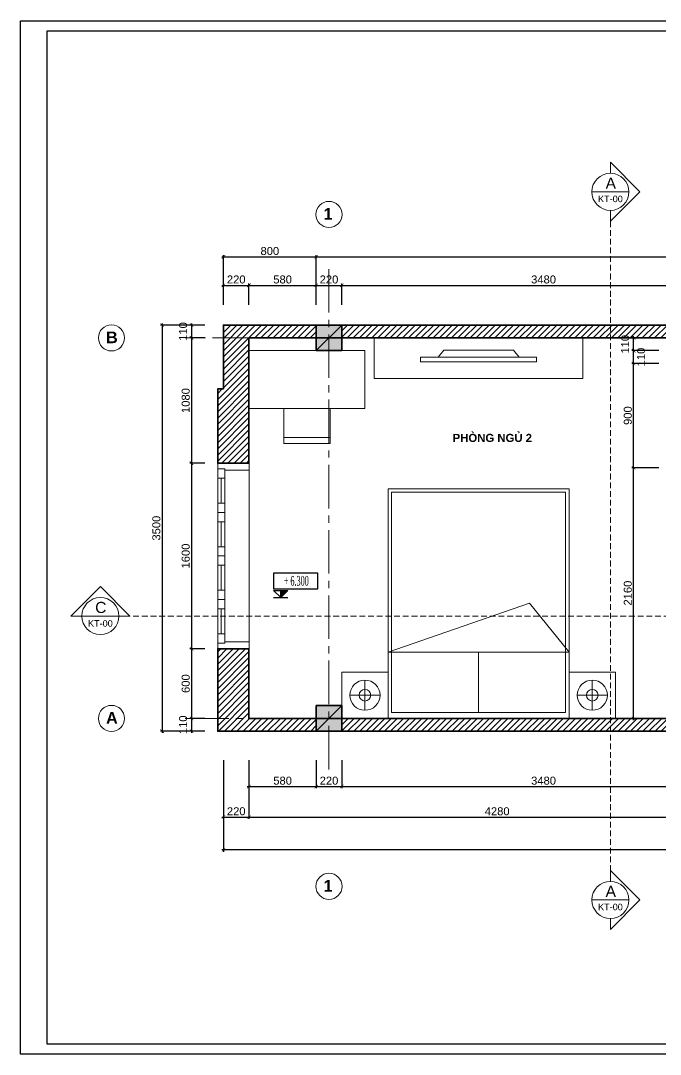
# Model space of a CAD drawing. Header units: millimetres. Extents: x 522695 to 636011, y 461124 to 505319.
# Drawn here: x 548392 to 553908, y 496409 to 505319 of the extents above; entities that cross this region are included whole.
import ezdxf
from ezdxf.enums import TextEntityAlignment as Align

# ---------------------------------------------------------------- set-up
doc = ezdxf.new("R2010")
doc.units = ezdxf.units.MM
doc.header["$LTSCALE"] = 500
doc.header["$MEASUREMENT"] = 0
doc.linetypes.add('CENTER2', pattern=[1.125, 0.75, -0.125, 0.125, -0.125])
doc.linetypes.add('DASHED2', pattern=[0.375, 0.25, -0.125])
doc.layers.get('0').update_dxf_attribs({"linetype": 'CONTINUOUS'})
doc.layers.get('DEFPOINTS').update_dxf_attribs({"color": 250, "linetype": 'CONTINUOUS'})
for name, color, linetype, lineweight in [('DH_CAT', 3, 'CONTINUOUS', 35), ('DH_HATCH', 250, 'CONTINUOUS', 5), ('DH_KHUAT', 149, 'DASHED2', 9), ('DH_KTHUOC', 8, 'CONTINUOUS', 5), ('DH_NOITHAT', 252, 'CONTINUOUS', 9), ('DH_TEXT', 4, 'CONTINUOUS', 13), ('DH_THAY', 4, 'CONTINUOUS', 13), ('DH_TRUC', 251, 'CENTER2', 5), ('TEXT', 3, 'CONTINUOUS', 25)]:
    doc.layers.add(name, color=color, linetype=linetype, lineweight=lineweight)
doc.layers.add('E_Thay', color=33, linetype='CONTINUOUS')
doc.layers.add('IN', color=5, linetype='CONTINUOUS')
doc.styles.add('arial', font='arial.ttf')
doc.styles.add('DH_ARIAL_B', font='arialbd.ttf')
doc.styles.add('DH_KITHUOC', font='arial.ttf')
doc.styles.add('ROMANSssss', font='vntimeh.shx', dxfattribs={"width": 0.55})
doc.dimstyles.new('DH_100s', dxfattribs={"dimtxt": 230, "dimasz": 100, "dimexe": 50, "dimexo": 0, "dimgap": 50, "dimtad": 1, "dimdec": 0, "dimzin": 0, "dimdsep": 46, "dimtxsty": 'DH_KITHUOC', "dimblk1": 'ARCHTICK', "dimblk2": 'ARCHTICK', "dimsah": 1, "dimcen": 90, "dimdle": 50, "dimclrd": 8, "dimclre": 8, "dimclrt": 4, "dimadec": 0, "dimazin": 0, "dimtfac": 100, "dimtdec": 0, "dimtofl": 0, "dimtmove": 2, "dimatfit": 3, "dimldrblk": 'ARCHTICK', "dimfxl": 1, "dimtolj": 2, "dimtzin": 0, "dimarcsym": 0})

# ---------------------------------------------------------------- blocks, each defined once
blk = doc.blocks.new('*U306')
blk.add_line((60, 270.4), (1540, 270.4))
at = {"color": 8}
for p, q in [((130, 60.4), (345, 60.4)), ((130, 30.4), (345, 30.4)), ((130, 0.4), (345, 0.4)), ((505, 60.4), (720, 60.4)), ((505, 30.4), (720, 30.4)), ((505, 0.4), (720, 0.4)), ((880, 60.4), (1095, 60.4)), ((880, 30.4), (1095, 30.4)), ((880, 0.4), (1095, 0.4)), ((1255, 60.4), (1470, 60.4)), ((1255, 30.4), (1470, 30.4)), ((1255, 0.4), (1470, 0.4))]:
    blk.add_line(p, q, dxfattribs=at)
for points in [[(50, 60.4), (60, 60.4), (60, 270.4), (0, 270.4), (0, 0.4), (50, 0.4)], [(1550, 60.4), (1540, 60.4), (1540, 270.4), (1600, 270.4), (1600, 0.4), (1550, 0.4)]]:
    blk.add_lwpolyline(points, close=True)
for points in [[(50, 60.4), (50, 0.4), (130, 0.4), (130, 60.4)], [(425, 60.4), (425, 0.4), (345, 0.4), (345, 60.4)], [(425, 60.4), (425, 0.4), (505, 0.4), (505, 60.4)], [(800, 60.4), (800, 0.4), (720, 0.4), (720, 60.4)], [(800, 60.4), (800, 0.4), (880, 0.4), (880, 60.4)], [(1175, 60.4), (1175, 0.4), (1095, 0.4), (1095, 60.4)], [(1175, 60.4), (1175, 0.4), (1255, 0.4), (1255, 60.4)], [(1550, 60.4), (1550, 0.4), (1470, 0.4), (1470, 60.4)]]:
    blk.add_lwpolyline(points, close=True, dxfattribs=at)
blk = doc.blocks.new('KHUNGTEN_A3')
at = {"color": 3}
blk.add_lwpolyline([(0, 14850), (21000, 14850), (21000, 0), (0, 0)], close=True, dxfattribs=at)
blk.add_lwpolyline([(380, 14704), (20854, 14704), (20854, 146), (380, 146)], close=True)
blk = doc.blocks.new('giuong15x19')
blk.add_lwpolyline([(-780, 0), (780, 0), (780, 1980), (-780, 1980)], close=True)
at = {"color": 250}
blk.add_lwpolyline([(-750, 50), (750, 50), (750, 1950), (-750, 1950)], close=True, dxfattribs=at)
for points in [[(-780, 570.3), (780, 570.3), (438.7, 992.9), (-780, 570.3)], [(0, 570.3), (0, 50)]]:
    blk.add_lwpolyline(points, dxfattribs=at)
blk = doc.blocks.new('*U20')
at = {"layer": 'DH_NOITHAT'}
for points in [[(300, 800), (300, 500), (700, 500), (700, 800)], [(0, 500), (1000, 500), (1000, 0), (0, 0)]]:
    blk.add_lwpolyline(points, close=True, dxfattribs=at)
blk.add_lwpolyline([(300, 750), (700, 750)], dxfattribs=at)
blk = doc.blocks.new('cot220')
at = {"layer": 'DH_HATCH'}
blk.add_hatch(color=256, dxfattribs=at).paths.add_polyline_path([(-110, -110), (110, -110), (110, 110), (-110, 110)])
at = {"layer": 'DH_CAT'}
blk.add_lwpolyline([(-110, -110), (110, -110), (110, 110), (-110, 110)], close=True, dxfattribs=at)
blk.add_lwpolyline([(110, 110), (-110, -110)], dxfattribs=at)
blk = doc.blocks.new('*U23')
for points in [[(-300, 0), (-350, -60), (350, -60), (300, 0)], [(-500, -60), (-500, -100), (500, -100), (500, -60)]]:
    blk.add_lwpolyline(points, close=True)
blk = doc.blocks.new('_ARCHTICK')
at = {"color": 0, "linetype": 'ByBlock', "const_width": 0.15}
blk.add_lwpolyline([(-0.5, -0.5), (0.5, 0.5)], dxfattribs=at)
blk = doc.blocks.new('*D85')
at = {"layer": 'DEFPOINTS', "color": 0, "transparency": 16777216}
for p in [(549980.3, 502694.9), (549865.6, 502584.9), (549980.3, 502584.9)]:
    blk.add_point(p, dxfattribs=at)
at = {"layer": 'DH_KTHUOC', "color": 8, "lineweight": -2, "transparency": 16777216}
for p, q in [((549865.6, 502709.9), (549865.6, 502569.9)), ((549980.3, 502694.9), (549850.6, 502694.9)), ((549980.3, 502584.9), (549850.6, 502584.9))]:
    blk.add_line(p, q, dxfattribs=at)
at = {"layer": 'DH_KTHUOC', "color": 8, "lineweight": -2, "transparency": 16777216, "xscale": 30, "yscale": 30, "zscale": 30}
for p, rotation in [((549865.6, 502694.9), 90), ((549865.6, 502584.9), 270)]:
    blk.add_blockref('_ARCHTICK', p, dxfattribs=dict(at, rotation=rotation))
at = {"layer": 'DH_KTHUOC', "color": 4, "transparency": 16777216, "insert": (549792.9, 502639.9), "char_height": 69, "attachment_point": 5, "rotation": 90, "style": 'DH_KITHUOC'}
blk.add_mtext('\\A2;110', dxfattribs=at)
blk = doc.blocks.new('*D86')
at = {"layer": 'DEFPOINTS', "color": 0, "transparency": 16777216}
for p in [(549980.3, 502584.9), (549865.6, 501504.9), (549980.3, 501504.9)]:
    blk.add_point(p, dxfattribs=at)
at = {"layer": 'DH_KTHUOC', "color": 8, "lineweight": -2, "transparency": 16777216}
for p, q in [((549980.3, 502584.9), (549850.6, 502584.9)), ((549865.6, 502599.9), (549865.6, 501489.9)), ((549980.3, 501504.9), (549850.6, 501504.9))]:
    blk.add_line(p, q, dxfattribs=at)
at = {"layer": 'DH_KTHUOC', "color": 8, "lineweight": -2, "transparency": 16777216, "xscale": 30, "yscale": 30, "zscale": 30}
for p, rotation in [((549865.6, 502584.9), 90), ((549865.6, 501504.9), 270)]:
    blk.add_blockref('_ARCHTICK', p, dxfattribs=dict(at, rotation=rotation))
at = {"layer": 'DH_KTHUOC', "color": 4, "transparency": 16777216, "insert": (549815.4, 502044.9), "char_height": 69, "attachment_point": 5, "rotation": 90, "style": 'DH_KITHUOC'}
blk.add_mtext('\\A2;1080', dxfattribs=at)
blk = doc.blocks.new('*D87')
at = {"layer": 'DEFPOINTS', "color": 0, "transparency": 16777216}
for p in [(549980.3, 501504.9), (549865.6, 499904.9), (549980.3, 499904.9)]:
    blk.add_point(p, dxfattribs=at)
at = {"layer": 'DH_KTHUOC', "color": 8, "lineweight": -2, "transparency": 16777216}
for p, q in [((549980.3, 501504.9), (549850.6, 501504.9)), ((549865.6, 501519.9), (549865.6, 499889.9)), ((549980.3, 499904.9), (549850.6, 499904.9))]:
    blk.add_line(p, q, dxfattribs=at)
at = {"layer": 'DH_KTHUOC', "color": 8, "lineweight": -2, "transparency": 16777216, "xscale": 30, "yscale": 30, "zscale": 30}
for p, rotation in [((549865.6, 501504.9), 90), ((549865.6, 499904.9), 270)]:
    blk.add_blockref('_ARCHTICK', p, dxfattribs=dict(at, rotation=rotation))
at = {"layer": 'DH_KTHUOC', "color": 4, "transparency": 16777216, "insert": (549815.4, 500704.9), "char_height": 69, "attachment_point": 5, "rotation": 90, "style": 'DH_KITHUOC'}
blk.add_mtext('\\A2;1600', dxfattribs=at)
blk = doc.blocks.new('*D88')
at = {"layer": 'DEFPOINTS', "color": 0, "transparency": 16777216}
for p in [(549980.3, 499904.9), (549865.6, 499304.9), (549980.3, 499304.9)]:
    blk.add_point(p, dxfattribs=at)
at = {"layer": 'DH_KTHUOC', "color": 8, "lineweight": -2, "transparency": 16777216}
for p, q in [((549980.3, 499904.9), (549850.6, 499904.9)), ((549865.6, 499919.9), (549865.6, 499289.9)), ((549980.3, 499304.9), (549850.6, 499304.9))]:
    blk.add_line(p, q, dxfattribs=at)
at = {"layer": 'DH_KTHUOC', "color": 8, "lineweight": -2, "transparency": 16777216, "xscale": 30, "yscale": 30, "zscale": 30}
for p, rotation in [((549865.6, 499904.9), 90), ((549865.6, 499304.9), 270)]:
    blk.add_blockref('_ARCHTICK', p, dxfattribs=dict(at, rotation=rotation))
at = {"layer": 'DH_KTHUOC', "color": 4, "transparency": 16777216, "insert": (549815.4, 499604.9), "char_height": 69, "attachment_point": 5, "rotation": 90, "style": 'DH_KITHUOC'}
blk.add_mtext('\\A2;600', dxfattribs=at)
blk = doc.blocks.new('*D89')
at = {"layer": 'DEFPOINTS', "color": 0, "transparency": 16777216}
for p in [(549980.3, 499304.9), (549865.6, 499194.9), (549980.3, 499194.9)]:
    blk.add_point(p, dxfattribs=at)
at = {"layer": 'DH_KTHUOC', "color": 8, "lineweight": -2, "transparency": 16777216}
for p, q in [((549865.6, 499319.9), (549865.6, 499179.9)), ((549980.3, 499304.9), (549850.6, 499304.9)), ((549980.3, 499194.9), (549850.6, 499194.9))]:
    blk.add_line(p, q, dxfattribs=at)
at = {"layer": 'DH_KTHUOC', "color": 8, "lineweight": -2, "transparency": 16777216, "xscale": 30, "yscale": 30, "zscale": 30}
for p, rotation in [((549865.6, 499304.9), 90), ((549865.6, 499194.9), 270)]:
    blk.add_blockref('_ARCHTICK', p, dxfattribs=dict(at, rotation=rotation))
at = {"layer": 'DH_KTHUOC', "color": 4, "transparency": 16777216, "insert": (549792.9, 499249.9), "char_height": 69, "attachment_point": 5, "rotation": 90, "style": 'DH_KITHUOC'}
blk.add_mtext('\\A2;110', dxfattribs=at)
blk = doc.blocks.new('*D90')
at = {"layer": 'DEFPOINTS', "color": 0, "transparency": 16777216}
for p in [(549980.3, 502694.9), (549612.6, 499194.9), (549980.3, 499194.9)]:
    blk.add_point(p, dxfattribs=at)
at = {"layer": 'DH_KTHUOC', "color": 8, "lineweight": -2, "transparency": 16777216}
for p, q in [((549612.6, 502709.9), (549612.6, 499179.9)), ((549980.3, 502694.9), (549597.6, 502694.9)), ((549980.3, 499194.9), (549597.6, 499194.9))]:
    blk.add_line(p, q, dxfattribs=at)
at = {"layer": 'DH_KTHUOC', "color": 8, "lineweight": -2, "transparency": 16777216, "xscale": 30, "yscale": 30, "zscale": 30}
for p, rotation in [((549612.6, 502694.9), 90), ((549612.6, 499194.9), 270)]:
    blk.add_blockref('_ARCHTICK', p, dxfattribs=dict(at, rotation=rotation))
at = {"layer": 'DH_KTHUOC', "color": 4, "transparency": 16777216, "insert": (549562.3, 500944.9), "char_height": 69, "attachment_point": 5, "rotation": 90, "style": 'DH_KITHUOC'}
blk.add_mtext('\\A2;3500', dxfattribs=at)
blk = doc.blocks.new('*D100')
at = {"layer": 'DEFPOINTS', "color": 0, "transparency": 16777216}
for p in [(550940.8, 503283.2), (550140.8, 502869.1), (550940.8, 502869.1)]:
    blk.add_point(p, dxfattribs=at)
at = {"layer": 'DH_KTHUOC', "color": 8, "lineweight": -2, "transparency": 16777216}
for p, q in [((550125.8, 503283.2), (550955.8, 503283.2)), ((550140.8, 502869.1), (550140.8, 503298.2)), ((550940.8, 502869.1), (550940.8, 503298.2))]:
    blk.add_line(p, q, dxfattribs=at)
at = {"layer": 'DH_KTHUOC', "color": 8, "lineweight": -2, "transparency": 16777216, "xscale": 30, "yscale": 30, "zscale": 30, "rotation": 180}
blk.add_blockref('_ARCHTICK', (550140.8, 503283.2), dxfattribs=at)
at = {"layer": 'DH_KTHUOC', "color": 8, "lineweight": -2, "transparency": 16777216, "xscale": 30, "yscale": 30, "zscale": 30}
blk.add_blockref('_ARCHTICK', (550940.8, 503283.2), dxfattribs=at)
at = {"layer": 'DH_KTHUOC', "color": 4, "transparency": 16777216, "insert": (550540.8, 503333.5), "char_height": 69, "attachment_point": 5, "style": 'DH_KITHUOC'}
blk.add_mtext('\\A2;800', dxfattribs=at)
blk = doc.blocks.new('*D101')
at = {"layer": 'DEFPOINTS', "color": 0, "transparency": 16777216}
for p in [(551160.8, 503037.9), (550940.8, 502869.1), (551160.8, 502869.1)]:
    blk.add_point(p, dxfattribs=at)
at = {"layer": 'DH_KTHUOC', "color": 8, "lineweight": -2, "transparency": 16777216}
for p, q in [((550925.8, 503037.9), (551175.8, 503037.9)), ((550940.8, 502869.1), (550940.8, 503052.9)), ((551160.8, 502869.1), (551160.8, 503052.9))]:
    blk.add_line(p, q, dxfattribs=at)
at = {"layer": 'DH_KTHUOC', "color": 8, "lineweight": -2, "transparency": 16777216, "xscale": 30, "yscale": 30, "zscale": 30, "rotation": 180}
blk.add_blockref('_ARCHTICK', (550940.8, 503037.9), dxfattribs=at)
at = {"layer": 'DH_KTHUOC', "color": 8, "lineweight": -2, "transparency": 16777216, "xscale": 30, "yscale": 30, "zscale": 30}
blk.add_blockref('_ARCHTICK', (551160.8, 503037.9), dxfattribs=at)
at = {"layer": 'DH_KTHUOC', "color": 4, "transparency": 16777216, "insert": (551050.8, 503088.1), "char_height": 69, "attachment_point": 5, "style": 'DH_KITHUOC'}
blk.add_mtext('\\A2;220', dxfattribs=at)
blk = doc.blocks.new('*D102')
at = {"layer": 'DEFPOINTS', "color": 0, "transparency": 16777216}
for p in [(554640.8, 503037.9), (551160.8, 502869.1), (554640.8, 502869.1)]:
    blk.add_point(p, dxfattribs=at)
at = {"layer": 'DH_KTHUOC', "color": 8, "lineweight": -2, "transparency": 16777216}
for p, q in [((551145.8, 503037.9), (554655.8, 503037.9)), ((551160.8, 502869.1), (551160.8, 503052.9)), ((554640.8, 502869.1), (554640.8, 503052.9))]:
    blk.add_line(p, q, dxfattribs=at)
at = {"layer": 'DH_KTHUOC', "color": 8, "lineweight": -2, "transparency": 16777216, "xscale": 30, "yscale": 30, "zscale": 30, "rotation": 180}
blk.add_blockref('_ARCHTICK', (551160.8, 503037.9), dxfattribs=at)
at = {"layer": 'DH_KTHUOC', "color": 8, "lineweight": -2, "transparency": 16777216, "xscale": 30, "yscale": 30, "zscale": 30}
blk.add_blockref('_ARCHTICK', (554640.8, 503037.9), dxfattribs=at)
at = {"layer": 'DH_KTHUOC', "color": 4, "transparency": 16777216, "insert": (552900.8, 503088.2), "char_height": 69, "attachment_point": 5, "style": 'DH_KITHUOC'}
blk.add_mtext('\\A2;3480', dxfattribs=at)
blk = doc.blocks.new('*D108')
at = {"layer": 'DEFPOINTS', "color": 0, "transparency": 16777216}
for p in [(558140.8, 503283.2), (550940.8, 502869.1), (558140.8, 502869.1)]:
    blk.add_point(p, dxfattribs=at)
at = {"layer": 'DH_KTHUOC', "color": 8, "lineweight": -2, "transparency": 16777216}
for p, q in [((550925.8, 503283.2), (558155.8, 503283.2)), ((550940.8, 502869.1), (550940.8, 503298.2)), ((558140.8, 502869.1), (558140.8, 503298.2))]:
    blk.add_line(p, q, dxfattribs=at)
at = {"layer": 'DH_KTHUOC', "color": 8, "lineweight": -2, "transparency": 16777216, "xscale": 30, "yscale": 30, "zscale": 30, "rotation": 180}
blk.add_blockref('_ARCHTICK', (550940.8, 503283.2), dxfattribs=at)
at = {"layer": 'DH_KTHUOC', "color": 8, "lineweight": -2, "transparency": 16777216, "xscale": 30, "yscale": 30, "zscale": 30}
blk.add_blockref('_ARCHTICK', (558140.8, 503283.2), dxfattribs=at)
at = {"layer": 'DH_KTHUOC', "color": 4, "transparency": 16777216, "insert": (554540.8, 503333.5), "char_height": 69, "attachment_point": 5, "style": 'DH_KITHUOC'}
blk.add_mtext('\\A2;7200', dxfattribs=at)
blk = doc.blocks.new('*D109')
at = {"layer": 'DEFPOINTS', "color": 0, "transparency": 16777216}
for p in [(550360.8, 503037.9), (550140.8, 502869.1), (550360.8, 502869.1)]:
    blk.add_point(p, dxfattribs=at)
at = {"layer": 'DH_KTHUOC', "color": 8, "lineweight": -2, "transparency": 16777216}
for p, q in [((550125.8, 503037.9), (550375.8, 503037.9)), ((550140.8, 502869.1), (550140.8, 503052.9)), ((550360.8, 502869.1), (550360.8, 503052.9))]:
    blk.add_line(p, q, dxfattribs=at)
at = {"layer": 'DH_KTHUOC', "color": 8, "lineweight": -2, "transparency": 16777216, "xscale": 30, "yscale": 30, "zscale": 30, "rotation": 180}
blk.add_blockref('_ARCHTICK', (550140.8, 503037.9), dxfattribs=at)
at = {"layer": 'DH_KTHUOC', "color": 8, "lineweight": -2, "transparency": 16777216, "xscale": 30, "yscale": 30, "zscale": 30}
blk.add_blockref('_ARCHTICK', (550360.8, 503037.9), dxfattribs=at)
at = {"layer": 'DH_KTHUOC', "color": 4, "transparency": 16777216, "insert": (550250.8, 503088.1), "char_height": 69, "attachment_point": 5, "style": 'DH_KITHUOC'}
blk.add_mtext('\\A2;220', dxfattribs=at)
blk = doc.blocks.new('*D110')
at = {"layer": 'DEFPOINTS', "color": 0, "transparency": 16777216}
for p in [(550940.8, 503037.9), (550360.8, 502869.1), (550940.8, 502869.1)]:
    blk.add_point(p, dxfattribs=at)
at = {"layer": 'DH_KTHUOC', "color": 8, "lineweight": -2, "transparency": 16777216}
for p, q in [((550345.8, 503037.9), (550955.8, 503037.9)), ((550360.8, 502869.1), (550360.8, 503052.9)), ((550940.8, 502869.1), (550940.8, 503052.9))]:
    blk.add_line(p, q, dxfattribs=at)
at = {"layer": 'DH_KTHUOC', "color": 8, "lineweight": -2, "transparency": 16777216, "xscale": 30, "yscale": 30, "zscale": 30, "rotation": 180}
blk.add_blockref('_ARCHTICK', (550360.8, 503037.9), dxfattribs=at)
at = {"layer": 'DH_KTHUOC', "color": 8, "lineweight": -2, "transparency": 16777216, "xscale": 30, "yscale": 30, "zscale": 30}
blk.add_blockref('_ARCHTICK', (550940.8, 503037.9), dxfattribs=at)
at = {"layer": 'DH_KTHUOC', "color": 4, "transparency": 16777216, "insert": (550650.8, 503088.1), "char_height": 69, "attachment_point": 5, "style": 'DH_KITHUOC'}
blk.add_mtext('\\A2;580', dxfattribs=at)
blk = doc.blocks.new('*D111')
at = {"layer": 'DEFPOINTS', "color": 0, "transparency": 16777216}
for p in [(550140.8, 498945.5), (550360.8, 498945.5), (550360.8, 498453.8)]:
    blk.add_point(p, dxfattribs=at)
at = {"layer": 'DH_KTHUOC', "color": 8, "lineweight": -2, "transparency": 16777216}
for p, q in [((550140.8, 498945.5), (550140.8, 498438.8)), ((550360.8, 498945.5), (550360.8, 498438.8)), ((550125.8, 498453.8), (550375.8, 498453.8))]:
    blk.add_line(p, q, dxfattribs=at)
at = {"layer": 'DH_KTHUOC', "color": 8, "lineweight": -2, "transparency": 16777216, "xscale": 30, "yscale": 30, "zscale": 30, "rotation": 180}
blk.add_blockref('_ARCHTICK', (550140.8, 498453.8), dxfattribs=at)
at = {"layer": 'DH_KTHUOC', "color": 8, "lineweight": -2, "transparency": 16777216, "xscale": 30, "yscale": 30, "zscale": 30}
blk.add_blockref('_ARCHTICK', (550360.8, 498453.8), dxfattribs=at)
at = {"layer": 'DH_KTHUOC', "color": 4, "transparency": 16777216, "insert": (550250.8, 498504), "char_height": 69, "attachment_point": 5, "style": 'DH_KITHUOC'}
blk.add_mtext('\\A2;220', dxfattribs=at)
blk = doc.blocks.new('*D112')
at = {"layer": 'DEFPOINTS', "color": 0, "transparency": 16777216}
for p in [(550360.8, 498945.5), (550940.8, 498945.5), (550940.8, 498717.7)]:
    blk.add_point(p, dxfattribs=at)
at = {"layer": 'DH_KTHUOC', "color": 8, "lineweight": -2, "transparency": 16777216}
for p, q in [((550360.8, 498945.5), (550360.8, 498702.7)), ((550940.8, 498945.5), (550940.8, 498702.7)), ((550345.8, 498717.7), (550955.8, 498717.7))]:
    blk.add_line(p, q, dxfattribs=at)
at = {"layer": 'DH_KTHUOC', "color": 8, "lineweight": -2, "transparency": 16777216, "xscale": 30, "yscale": 30, "zscale": 30, "rotation": 180}
blk.add_blockref('_ARCHTICK', (550360.8, 498717.7), dxfattribs=at)
at = {"layer": 'DH_KTHUOC', "color": 8, "lineweight": -2, "transparency": 16777216, "xscale": 30, "yscale": 30, "zscale": 30}
blk.add_blockref('_ARCHTICK', (550940.8, 498717.7), dxfattribs=at)
at = {"layer": 'DH_KTHUOC', "color": 4, "transparency": 16777216, "insert": (550650.8, 498767.9), "char_height": 69, "attachment_point": 5, "style": 'DH_KITHUOC'}
blk.add_mtext('\\A2;580', dxfattribs=at)
blk = doc.blocks.new('*D113')
at = {"layer": 'DEFPOINTS', "color": 0, "transparency": 16777216}
for p in [(550940.8, 498945.5), (551160.8, 498945.5), (551160.8, 498717.7)]:
    blk.add_point(p, dxfattribs=at)
at = {"layer": 'DH_KTHUOC', "color": 8, "lineweight": -2, "transparency": 16777216}
for p, q in [((550940.8, 498945.5), (550940.8, 498702.7)), ((551160.8, 498945.5), (551160.8, 498702.7)), ((550925.8, 498717.7), (551175.8, 498717.7))]:
    blk.add_line(p, q, dxfattribs=at)
at = {"layer": 'DH_KTHUOC', "color": 8, "lineweight": -2, "transparency": 16777216, "xscale": 30, "yscale": 30, "zscale": 30, "rotation": 180}
blk.add_blockref('_ARCHTICK', (550940.8, 498717.7), dxfattribs=at)
at = {"layer": 'DH_KTHUOC', "color": 8, "lineweight": -2, "transparency": 16777216, "xscale": 30, "yscale": 30, "zscale": 30}
blk.add_blockref('_ARCHTICK', (551160.8, 498717.7), dxfattribs=at)
at = {"layer": 'DH_KTHUOC', "color": 4, "transparency": 16777216, "insert": (551050.8, 498767.9), "char_height": 69, "attachment_point": 5, "style": 'DH_KITHUOC'}
blk.add_mtext('\\A2;220', dxfattribs=at)
blk = doc.blocks.new('*D114')
at = {"layer": 'DEFPOINTS', "color": 0, "transparency": 16777216}
for p in [(551160.8, 498945.5), (554640.8, 498945.5), (554640.8, 498717.7)]:
    blk.add_point(p, dxfattribs=at)
at = {"layer": 'DH_KTHUOC', "color": 8, "lineweight": -2, "transparency": 16777216}
for p, q in [((551160.8, 498945.5), (551160.8, 498702.7)), ((554640.8, 498945.5), (554640.8, 498702.7)), ((551145.8, 498717.7), (554655.8, 498717.7))]:
    blk.add_line(p, q, dxfattribs=at)
at = {"layer": 'DH_KTHUOC', "color": 8, "lineweight": -2, "transparency": 16777216, "xscale": 30, "yscale": 30, "zscale": 30, "rotation": 180}
blk.add_blockref('_ARCHTICK', (551160.8, 498717.7), dxfattribs=at)
at = {"layer": 'DH_KTHUOC', "color": 8, "lineweight": -2, "transparency": 16777216, "xscale": 30, "yscale": 30, "zscale": 30}
blk.add_blockref('_ARCHTICK', (554640.8, 498717.7), dxfattribs=at)
at = {"layer": 'DH_KTHUOC', "color": 4, "transparency": 16777216, "insert": (552900.8, 498767.9), "char_height": 69, "attachment_point": 5, "style": 'DH_KITHUOC'}
blk.add_mtext('\\A2;3480', dxfattribs=at)
blk = doc.blocks.new('*D121')
at = {"layer": 'DEFPOINTS', "color": 0, "transparency": 16777216}
for p in [(550140.8, 498945.5), (558140.8, 498945.5), (550140.8, 498171)]:
    blk.add_point(p, dxfattribs=at)
at = {"layer": 'DH_KTHUOC', "color": 8, "lineweight": -2, "transparency": 16777216}
for p, q in [((550140.8, 498945.5), (550140.8, 498156)), ((558140.8, 498945.5), (558140.8, 498156)), ((558155.8, 498171), (550125.8, 498171))]:
    blk.add_line(p, q, dxfattribs=at)
at = {"layer": 'DH_KTHUOC', "color": 8, "lineweight": -2, "transparency": 16777216, "xscale": 30, "yscale": 30, "zscale": 30, "rotation": 180}
blk.add_blockref('_ARCHTICK', (550140.8, 498171), dxfattribs=at)
at = {"layer": 'DH_KTHUOC', "color": 8, "lineweight": -2, "transparency": 16777216, "xscale": 30, "yscale": 30, "zscale": 30}
blk.add_blockref('_ARCHTICK', (558140.8, 498171), dxfattribs=at)
at = {"layer": 'DH_KTHUOC', "color": 4, "transparency": 16777216, "insert": (554140.8, 498221.2), "char_height": 69, "attachment_point": 5, "style": 'DH_KITHUOC'}
blk.add_mtext('\\A2;8000', dxfattribs=at)
blk = doc.blocks.new('*D122')
at = {"layer": 'DEFPOINTS', "color": 0, "transparency": 16777216}
for p in [(550360.8, 498945.5), (554640.8, 498945.5), (554640.8, 498453.8)]:
    blk.add_point(p, dxfattribs=at)
at = {"layer": 'DH_KTHUOC', "color": 8, "lineweight": -2, "transparency": 16777216}
for p, q in [((550360.8, 498945.5), (550360.8, 498438.8)), ((554640.8, 498945.5), (554640.8, 498438.8)), ((550345.8, 498453.8), (554655.8, 498453.8))]:
    blk.add_line(p, q, dxfattribs=at)
at = {"layer": 'DH_KTHUOC', "color": 8, "lineweight": -2, "transparency": 16777216, "xscale": 30, "yscale": 30, "zscale": 30, "rotation": 180}
blk.add_blockref('_ARCHTICK', (550360.8, 498453.8), dxfattribs=at)
at = {"layer": 'DH_KTHUOC', "color": 8, "lineweight": -2, "transparency": 16777216, "xscale": 30, "yscale": 30, "zscale": 30}
blk.add_blockref('_ARCHTICK', (554640.8, 498453.8), dxfattribs=at)
at = {"layer": 'DH_KTHUOC', "color": 4, "transparency": 16777216, "insert": (552500.8, 498504), "char_height": 69, "attachment_point": 5, "style": 'DH_KITHUOC'}
blk.add_mtext('\\A2;4280', dxfattribs=at)
blk = doc.blocks.new('*D128')
at = {"layer": 'DEFPOINTS', "color": 0, "transparency": 16777216}
for p in [(553677.6, 501464.9), (553894.6, 501464.9), (553894.6, 499304.9)]:
    blk.add_point(p, dxfattribs=at)
at = {"layer": 'DH_KTHUOC', "color": 8, "lineweight": -2, "transparency": 16777216}
for p, q in [((553894.6, 501464.9), (553662.6, 501464.9)), ((553677.6, 499289.9), (553677.6, 501479.9)), ((553894.6, 499304.9), (553662.6, 499304.9))]:
    blk.add_line(p, q, dxfattribs=at)
at = {"layer": 'DH_KTHUOC', "color": 8, "lineweight": -2, "transparency": 16777216, "xscale": 30, "yscale": 30, "zscale": 30}
for p, rotation in [((553677.6, 501464.9), 90), ((553677.6, 499304.9), 270)]:
    blk.add_blockref('_ARCHTICK', p, dxfattribs=dict(at, rotation=rotation))
at = {"layer": 'DH_KTHUOC', "color": 4, "transparency": 16777216, "insert": (553627.3, 500384.9), "char_height": 69, "attachment_point": 5, "rotation": 90, "style": 'DH_KITHUOC'}
blk.add_mtext('\\A2;2160', dxfattribs=at)
blk = doc.blocks.new('*D129')
at = {"layer": 'DEFPOINTS', "color": 0, "transparency": 16777216}
for p in [(553677.6, 502364.9), (553894.6, 502364.9), (553894.6, 501464.9)]:
    blk.add_point(p, dxfattribs=at)
at = {"layer": 'DH_KTHUOC', "color": 8, "lineweight": -2, "transparency": 16777216}
for p, q in [((553894.6, 502364.9), (553662.6, 502364.9)), ((553677.6, 501449.9), (553677.6, 502379.9)), ((553894.6, 501464.9), (553662.6, 501464.9))]:
    blk.add_line(p, q, dxfattribs=at)
at = {"layer": 'DH_KTHUOC', "color": 8, "lineweight": -2, "transparency": 16777216, "xscale": 30, "yscale": 30, "zscale": 30}
for p, rotation in [((553677.6, 502364.9), 90), ((553677.6, 501464.9), 270)]:
    blk.add_blockref('_ARCHTICK', p, dxfattribs=dict(at, rotation=rotation))
at = {"layer": 'DH_KTHUOC', "color": 4, "transparency": 16777216, "insert": (553627.3, 501914.9), "char_height": 69, "attachment_point": 5, "rotation": 90, "style": 'DH_KITHUOC'}
blk.add_mtext('\\A2;900', dxfattribs=at)
blk = doc.blocks.new('*D130')
at = {"layer": 'DEFPOINTS', "color": 0, "transparency": 16777216}
for p in [(553677.6, 502474.9), (553894.6, 502474.9), (553894.6, 502364.9)]:
    blk.add_point(p, dxfattribs=at)
at = {"layer": 'DH_KTHUOC', "color": 8, "lineweight": -2, "transparency": 16777216}
for p, q in [((553894.6, 502474.9), (553662.6, 502474.9)), ((553677.6, 502349.9), (553677.6, 502489.9)), ((553894.6, 502364.9), (553662.6, 502364.9))]:
    blk.add_line(p, q, dxfattribs=at)
at = {"layer": 'DH_KTHUOC', "color": 8, "lineweight": -2, "transparency": 16777216, "xscale": 30, "yscale": 30, "zscale": 30}
for p, rotation in [((553677.6, 502474.9), 90), ((553677.6, 502364.9), 270)]:
    blk.add_blockref('_ARCHTICK', p, dxfattribs=dict(at, rotation=rotation))
at = {"layer": 'DH_KTHUOC', "color": 4, "transparency": 16777216, "insert": (553742.1, 502419.9), "char_height": 69, "attachment_point": 5, "rotation": 90, "style": 'DH_KITHUOC'}
blk.add_mtext('\\A2;110', dxfattribs=at)
blk = doc.blocks.new('*D131')
at = {"layer": 'DEFPOINTS', "color": 0, "transparency": 16777216}
for p in [(553677.6, 502584.9), (553894.6, 502584.9), (553894.6, 502474.9)]:
    blk.add_point(p, dxfattribs=at)
at = {"layer": 'DH_KTHUOC', "color": 8, "lineweight": -2, "transparency": 16777216}
for p, q in [((553894.6, 502584.9), (553662.6, 502584.9)), ((553677.6, 502459.9), (553677.6, 502599.9)), ((553894.6, 502474.9), (553662.6, 502474.9))]:
    blk.add_line(p, q, dxfattribs=at)
at = {"layer": 'DH_KTHUOC', "color": 8, "lineweight": -2, "transparency": 16777216, "xscale": 30, "yscale": 30, "zscale": 30}
for p, rotation in [((553677.6, 502584.9), 90), ((553677.6, 502474.9), 270)]:
    blk.add_blockref('_ARCHTICK', p, dxfattribs=dict(at, rotation=rotation))
at = {"layer": 'DH_KTHUOC', "color": 4, "transparency": 16777216, "insert": (553604.8, 502529.9), "char_height": 69, "attachment_point": 5, "rotation": 90, "style": 'DH_KITHUOC'}
blk.add_mtext('\\A2;110', dxfattribs=at)
blk = doc.blocks.new('CosSan')
at = {"lineweight": 25}
blk.add_hatch(color=8, dxfattribs=at).paths.add_polyline_path([(160, 160), (0, 160), (0, 0)])
at = {"color": 8, "lineweight": 25}
for p, q in [((-160, 0), (160, 0)), ((0, 0), (0, 160))]:
    blk.add_line(p, q, dxfattribs=at)
blk.add_lwpolyline([(0, 0), (-160, 160), (160, 160)], close=True, dxfattribs=at)
at = {"color": 8}
blk.add_wipeout([(-161, 550), (-161, 200), (839, 200), (839, 550)], dxfattribs=at).dxf.layer = 'E_Thay'
at = {"color": 8, "lineweight": 25}
blk.add_lwpolyline([(-161, 200), (839, 200), (839, 550), (-161, 550)], close=True, dxfattribs=at)
at = {"layer": 'E_Thay', "color": 8, "lineweight": 25}
blk.add_line((-160, 160), (160, 160), dxfattribs=at)
at = {"style": 'ROMANSssss', "width": 0.55}
blk.add_attdef('%%P0,000', text='', height=220, dxfattribs=at).set_placement((353, 271), align=Align.CENTER)
blk = doc.blocks.new('*U211')
at = {"color": 8}
for points in [[(0, 518), (0, 636), (318, 318), (0, 0), (0, 118)], [(-200, 318), (200, 318)], [(0, -7112), (0, -6993), (318, -7312), (0, -7630), (0, -7512)], [(-200, -7312), (200, -7312)]]:
    blk.add_lwpolyline(points, dxfattribs=at)
for centre in [(0, 318), (0, -7312)]:
    blk.add_circle(centre, 200, dxfattribs=at)
at = {"layer": 'DH_KHUAT', "color": 250, "linetype": 'DASHED2', "ltscale": 0.5}
blk.add_lwpolyline([(0, 0), (0, -7112)], dxfattribs=at)
at = {"style": 'arial'}
for p in [(4, 411), (4, -7219)]:
    blk.add_text('A', height=120, dxfattribs=at).set_placement(p, align=Align.MIDDLE_CENTER)
for p in [(0, 186), (0, -7444)]:
    blk.add_attdef('KYHIEU', text='', height=70, dxfattribs=at).set_placement(p, align=Align.BOTTOM_CENTER)
blk = doc.blocks.new('*U210')
at = {"color": 8}
for points in [[(-118, 0), (0, 0), (-318, 318), (-636, 0), (-518, 0)], [(12617, 0), (12735, 0), (12417, 318), (12098, 0), (12217, 0)], [(-518, 0), (-118, 0)], [(12217, 0), (12617, 0)]]:
    blk.add_lwpolyline(points, dxfattribs=at)
at = {"color": 250, "linetype": 'DASHED2', "ltscale": 0.5}
blk.add_lwpolyline([(12098, 0), (-118, 0)], dxfattribs=at)
at = {"color": 8}
for centre in [(-318, 0), (12417, 0)]:
    blk.add_circle(centre, 200, dxfattribs=at)
at = {"style": 'arial'}
for p in [(-314, 93), (12421, 93)]:
    blk.add_text('C', height=120, dxfattribs=at).set_placement(p, align=Align.MIDDLE_CENTER)
for p in [(-318, -135), (12417, -135)]:
    blk.add_attdef('KH', text='', height=70, dxfattribs=at).set_placement(p, align=Align.BOTTOM_CENTER)

msp = doc.modelspace()

# ---------------------------------------------------------------- hatches: boundary and pattern name
at = {"layer": 'DH_HATCH'}
h = msp.add_hatch(dxfattribs=at)
h.set_pattern_fill('ANSI31', color=256, scale=300, style=0)
h.set_pattern_definition([(45, (456063.38, 516901.503), (-26.516504, 26.516504), [])])
h.paths.add_polyline_path([(550140.8, 502144.9), (550091.2, 502144.9), (550091.2, 501504.9), (550140.8, 501504.9)])
h.paths.add_polyline_path([(550140.8, 499904.9), (550091.2, 499904.9), (550091.2, 499304.9), (550140.8, 499304.9)])
h.paths.add_polyline_path([(550140.8, 499304.9), (550091.2, 499304.9), (550091.2, 499194.9), (550140.8, 499194.9)])
h.paths.add_polyline_path([(550360.8, 502584.9), (550940.8, 502584.9), (550940.8, 502694.9), (550140.8, 502694.9), (550140.8, 501504.9), (550360.8, 501504.9)])
h.paths.add_polyline_path([(550360.8, 499904.9), (550140.8, 499904.9), (550140.8, 499194.9), (550940.8, 499194.9), (550940.8, 499304.9), (550360.8, 499304.9)])
h.paths.add_polyline_path([(554640.8, 499304.9), (551160.8, 499304.9), (551160.8, 499194.9), (554640.8, 499194.9)])
h.paths.add_polyline_path([(554860.8, 500774.9), (554910.8, 500774.9), (554910.8, 500884.9), (554860.8, 500884.9), (554860.8, 501464.9), (554750.8, 501464.9), (554750.8, 499414.9), (554860.8, 499414.9)])
h.paths.add_polyline_path([(557920.8, 499304.9), (557330.8, 499304.9), (557330.8, 499774.9), (557220.8, 499774.9), (557220.8, 499304.9), (554860.8, 499304.9), (554860.8, 499194.9), (557920.8, 499194.9)])
h.paths.add_polyline_path([(557430.8, 500884.9), (555710.8, 500884.9), (555710.8, 500774.9), (557220.8, 500774.9), (557220.8, 500574.9), (557330.8, 500574.9), (557330.8, 500774.9), (557430.8, 500774.9)])
h.paths.add_polyline_path([(558140.8, 502474.9), (558030.8, 502474.9), (558030.8, 500884.9), (557930.8, 500884.9), (557930.8, 500774.9), (558030.8, 500774.9), (558030.8, 499414.9), (558140.8, 499414.9)])
h.paths.add_polyline_path([(557920.8, 502694.9), (554860.8, 502694.9), (554860.8, 502584.9), (557920.8, 502584.9)])
h.paths.add_polyline_path([(554640.8, 502694.9), (551160.8, 502694.9), (551160.8, 502584.9), (554640.8, 502584.9)])
h.paths.add_polyline_path([(554860.8, 502474.9), (554750.8, 502474.9), (554750.8, 502364.9), (554860.8, 502364.9)])

# ---------------------------------------------------------------- linework, layer by layer
at = {"layer": 'DH_CAT'}
for points in [[(550140.8, 502144.9), (550140.8, 502694.9), (558140.8, 502694.9), (558140.8, 499194.9), (550140.8, 499194.9)], [(550360.8, 501504.9), (550360.8, 502584.9), (558030.8, 502584.9), (558030.8, 500884.9)], [(550141.2, 502144.9), (550091.2, 502144.9), (550091.2, 501504.9), (550141.2, 501504.9)], [(550360.8, 501504.9), (550140.8, 501504.9)], [(550141.2, 499904.9), (550091.2, 499904.9), (550091.2, 499194.9), (550140.8, 499194.9)], [(550360.8, 499904.9), (550140.8, 499904.9)], [(557220.8, 499304.9), (550360.8, 499304.9), (550360.8, 499904.9)]]:
    msp.add_lwpolyline(points, dxfattribs=at)
at = {"layer": 'DH_NOITHAT'}
for points in [[(551440.8, 502234.9), (553240.8, 502234.9), (553240.8, 502584.9), (551440.8, 502584.9)], [(551160.8, 499304.9), (551560.8, 499304.9), (551560.8, 499704.9), (551160.8, 499704.9)], [(553120.8, 499304.9), (553520.8, 499304.9), (553520.8, 499704.9), (553120.8, 499704.9)]]:
    msp.add_lwpolyline(points, close=True, dxfattribs=at)
for points in [[(551360.8, 499634.9), (551360.8, 499374.9)], [(553320.8, 499634.9), (553320.8, 499374.9)], [(551230.8, 499504.9), (551490.8, 499504.9)], [(553190.8, 499504.9), (553450.8, 499504.9)]]:
    msp.add_lwpolyline(points, dxfattribs=at)
for centre, radius in [((551360.8, 499504.9), 130), ((553320.8, 499504.9), 130), ((551360.8, 499504.9), 50), ((553320.8, 499504.9), 50)]:
    msp.add_circle(centre, radius, dxfattribs=at)
at = {"layer": 'DH_THAY'}
for centre in [(551050.8, 503649.1), (549175.1, 502584.9), (549175.1, 499304.9), (551050.8, 497857.4)]:
    msp.add_circle(centre, 112.5, dxfattribs=at)
at = {"layer": 'DH_TRUC'}
for p, q in [((551050.8, 503178.1), (551050.8, 498858.1)), ((558297.4, 502584.9), (549810.7, 502584.9)), ((549810.7, 499304.9), (558297.4, 499304.9))]:
    msp.add_line(p, q, dxfattribs=at)

# ---------------------------------------------------------------- block references
at = {"xscale": 0.6000000000058208, "yscale": 0.6000000000058208, "zscale": 0.6000000000058208}
msp.add_blockref('KHUNGTEN_A3', (548392.2, 496409.3), dxfattribs=at)
at = {"xscale": -1, "rotation": 180}
msp.add_blockref('*U20', (550360.8, 502474.9), dxfattribs=at)
at = {"layer": 'DH_CAT'}
for p in [(551050.8, 502584.9), (551050.8, 499304.9)]:
    msp.add_blockref('cot220', p, dxfattribs=at)
at = {"layer": 'DH_NOITHAT', "xscale": -1}
msp.add_blockref('*U23', (552340.8, 502479.4), dxfattribs=at)
at = {"layer": 'DH_NOITHAT', "rotation": 270}
msp.add_blockref('*U306', (550091.2, 501504.9), dxfattribs=at)
at = {"layer": 'DH_NOITHAT'}
msp.add_blockref('giuong15x19', (552340.8, 499304.9), dxfattribs=at)
at = {"layer": 'DH_THAY'}
ref = msp.add_blockref('*U211', (553477.3, 503589.7), dxfattribs=dict(at, xscale=0.8000000000000114, yscale=0.8000000000000114, zscale=0.8000000000000114))
ref.add_attrib('KYHIEU', 'KT-00', dxfattribs={"layer": '0', "height": 56, "style": 'arial'}).set_placement((553477.3, 497634.4), align=Align.BOTTOM_CENTER)
ref.add_attrib('KYHIEU', 'KT-00', dxfattribs={"layer": '0', "height": 56, "style": 'arial'}).set_placement((553477.3, 503738.2), align=Align.BOTTOM_CENTER)

# ---------------------------------------------------------------- texts
at = {"layer": 'DH_TEXT', "style": 'DH_ARIAL_B'}
for s, p in [('1', (551004.3, 503603.5)), ('B', (549128.5, 502539.4)), ('A', (549128.5, 499259.4)), ('1', (551004.3, 497811.9))]:
    msp.add_text(s, height=100, dxfattribs=at).set_placement(p)
at = {"layer": 'DH_TEXT', "insert": (552459.1, 501722.4), "char_height": 70, "width": 1098.492, "attachment_point": 5, "style": 'DH_ARIAL_B'}
msp.add_mtext('PHÒNG NGỦ 2', dxfattribs=at)

# ---------------------------------------------------------------- dimensions: what is measured, and where the dimension line sits
at = {"layer": 'DH_KTHUOC'}
for base, p1, p2, picture, middle in [((550940.8, 503283.2), (550140.8, 502869.1), (550940.8, 502869.1), '*D100', (550540.8, 503333.5)), ((558140.8, 503283.2), (550940.8, 502869.1), (558140.8, 502869.1), '*D108', (554540.8, 503333.5)), ((550360.8, 503037.9), (550140.8, 502869.1), (550360.8, 502869.1), '*D109', (550250.8, 503088.1)), ((550940.8, 503037.9), (550360.8, 502869.1), (550940.8, 502869.1), '*D110', (550650.8, 503088.1)), ((551160.8, 503037.9), (550940.8, 502869.1), (551160.8, 502869.1), '*D101', (551050.8, 503088.1)), ((554640.8, 503037.9), (551160.8, 502869.1), (554640.8, 502869.1), '*D102', (552900.8, 503088.2)), ((550360.8, 498453.8), (550140.8, 498945.5), (550360.8, 498945.5), '*D111', (550250.8, 498504)), ((550140.8, 498171), (558140.8, 498945.5), (550140.8, 498945.5), '*D121', (554140.8, 498221.2)), ((550940.8, 498717.7), (550360.8, 498945.5), (550940.8, 498945.5), '*D112', (550650.8, 498767.9)), ((554640.8, 498453.8), (550360.8, 498945.5), (554640.8, 498945.5), '*D122', (552500.8, 498504)), ((551160.8, 498717.7), (550940.8, 498945.5), (551160.8, 498945.5), '*D113', (551050.8, 498767.9)), ((554640.8, 498717.7), (551160.8, 498945.5), (554640.8, 498945.5), '*D114', (552900.8, 498767.9))]:
    dim = msp.add_linear_dim(base=base, p1=p1, p2=p2, dimstyle='DH_100s', override={"dimscale": 0.3, "dimarcsym": 2}, dxfattribs=at)
    dim.commit()
    dim.dimension.update_dxf_attribs({"geometry": picture, "text_midpoint": middle})
for base, p1, p2, picture, middle in [((549612.6, 499194.9), (549980.3, 502694.9), (549980.3, 499194.9), '*D90', (549562.3, 500944.9)), ((549865.6, 502584.9), (549980.3, 502694.9), (549980.3, 502584.9), '*D85', (549792.9, 502639.9)), ((549865.6, 501504.9), (549980.3, 502584.9), (549980.3, 501504.9), '*D86', (549815.4, 502044.9)), ((553677.6, 502584.9), (553894.6, 502474.9), (553894.6, 502584.9), '*D131', (553604.8, 502529.9)), ((553677.6, 502364.9), (553894.6, 501464.9), (553894.6, 502364.9), '*D129', (553627.3, 501914.9)), ((549865.6, 499904.9), (549980.3, 501504.9), (549980.3, 499904.9), '*D87', (549815.4, 500704.9)), ((553677.6, 501464.9), (553894.6, 499304.9), (553894.6, 501464.9), '*D128', (553627.3, 500384.9)), ((549865.6, 499304.9), (549980.3, 499904.9), (549980.3, 499304.9), '*D88', (549815.4, 499604.9)), ((549865.6, 499194.9), (549980.3, 499304.9), (549980.3, 499194.9), '*D89', (549792.9, 499249.9))]:
    dim = msp.add_linear_dim(base=base, p1=p1, p2=p2, angle=90, dimstyle='DH_100s', override={"dimscale": 0.3, "dimarcsym": 2}, dxfattribs=at)
    dim.commit()
    dim.dimension.update_dxf_attribs({"geometry": picture, "text_midpoint": middle})
dim = msp.add_linear_dim(base=(553677.6, 502474.9), p1=(553894.6, 502364.9), p2=(553894.6, 502474.9), angle=90, dimstyle='DH_100s', override={"dimscale": 0.3, "dimarcsym": 2}, dxfattribs=at)
dim.commit()
dim.dimension.update_dxf_attribs({"geometry": '*D130', "text_midpoint": (553742.1, 502419.9), "dimtype": 128})

# ---------------------------------------------------------------- next in the draw order: block references
ref = msp.add_blockref('CosSan', (550634.1, 500346.3), dxfattribs=dict(xscale=0.3809999999939464, yscale=0.3809999999939464, zscale=0.3809999999939464))
ref.add_attrib('%%P0,000', '+ 6.300', dxfattribs={"layer": 'TEXT', "height": 83.82, "style": 'ROMANSssss', "width": 0.55}).set_placement((550768.7, 500449.4), align=Align.CENTER)

# ---------------------------------------------------------------- next in the draw order: linework, layer by layer
at = {"layer": 'IN'}
msp.add_lwpolyline([(548392.2, 505319.3), (560992.2, 505319.3), (560992.2, 496409.3), (548392.2, 496409.3)], close=True, dxfattribs=at)

# ---------------------------------------------------------------- next in the draw order: block references
at = {"layer": 'DH_THAY'}
ref = msp.add_blockref('*U210', (549334.1, 500187.1), dxfattribs=dict(at, xscale=0.8, yscale=0.8, zscale=0.8))
ref.add_attrib('KH', 'KT-00', dxfattribs={"layer": '0', "height": 56, "style": 'arial'}).set_placement((559267.5, 500079), align=Align.BOTTOM_CENTER)
ref.add_attrib('KH', 'KT-00', dxfattribs={"layer": '0', "height": 56, "style": 'arial'}).set_placement((549079.6, 500079), align=Align.BOTTOM_CENTER)

doc.saveas('drawing.dxf')
